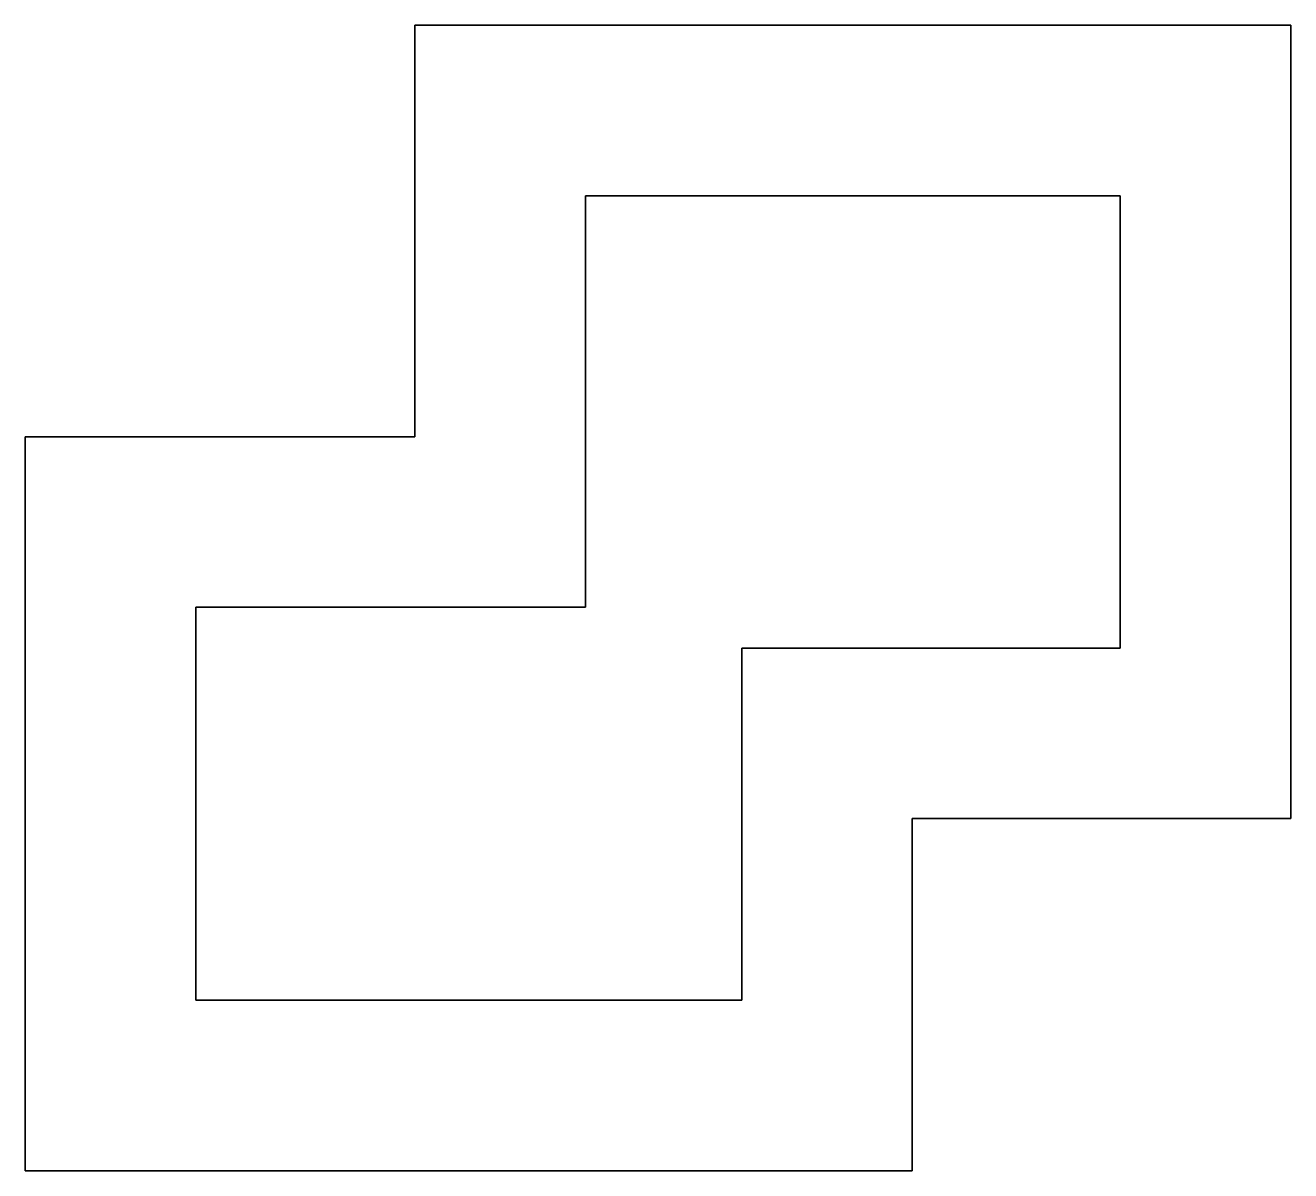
# Model space of a CAD drawing. Header units: millimetres. Extents: x 224.9 to 299.2, y 4.9 to 72.
import ezdxf

# ---------------------------------------------------------------- set-up
doc = ezdxf.new("R2010")
doc.units = ezdxf.units.MM
doc.header["$LTSCALE"] = 0.5
doc.header["$MEASUREMENT"] = 0
doc.layers.get('0').update_dxf_attribs({"linetype": 'CONTINUOUS', "lineweight": 35})

msp = doc.modelspace()

# ---------------------------------------------------------------- linework, layer by layer
for p, q in [((247.788, 72.042), (299.165, 72.042)), ((247.788, 47.914), (247.788, 72.042)), ((299.165, 72.042), (299.165, 25.525)), ((257.788, 62.042), (289.165, 62.042)), ((257.788, 37.914), (257.788, 62.042)), ((289.165, 62.042), (289.165, 35.525)), ((224.93, 47.914), (247.788, 47.914)), ((224.93, 4.875), (224.93, 47.914)), ((234.93, 37.914), (257.788, 37.914)), ((234.93, 14.875), (234.93, 37.914)), ((266.96, 35.525), (266.96, 14.875)), ((289.165, 35.525), (266.96, 35.525)), ((299.165, 25.525), (276.96, 25.525)), ((276.96, 25.525), (276.96, 4.875)), ((266.96, 14.875), (234.93, 14.875)), ((276.96, 4.875), (224.93, 4.875))]:
    msp.add_line(p, q)

doc.saveas('drawing.dxf')
